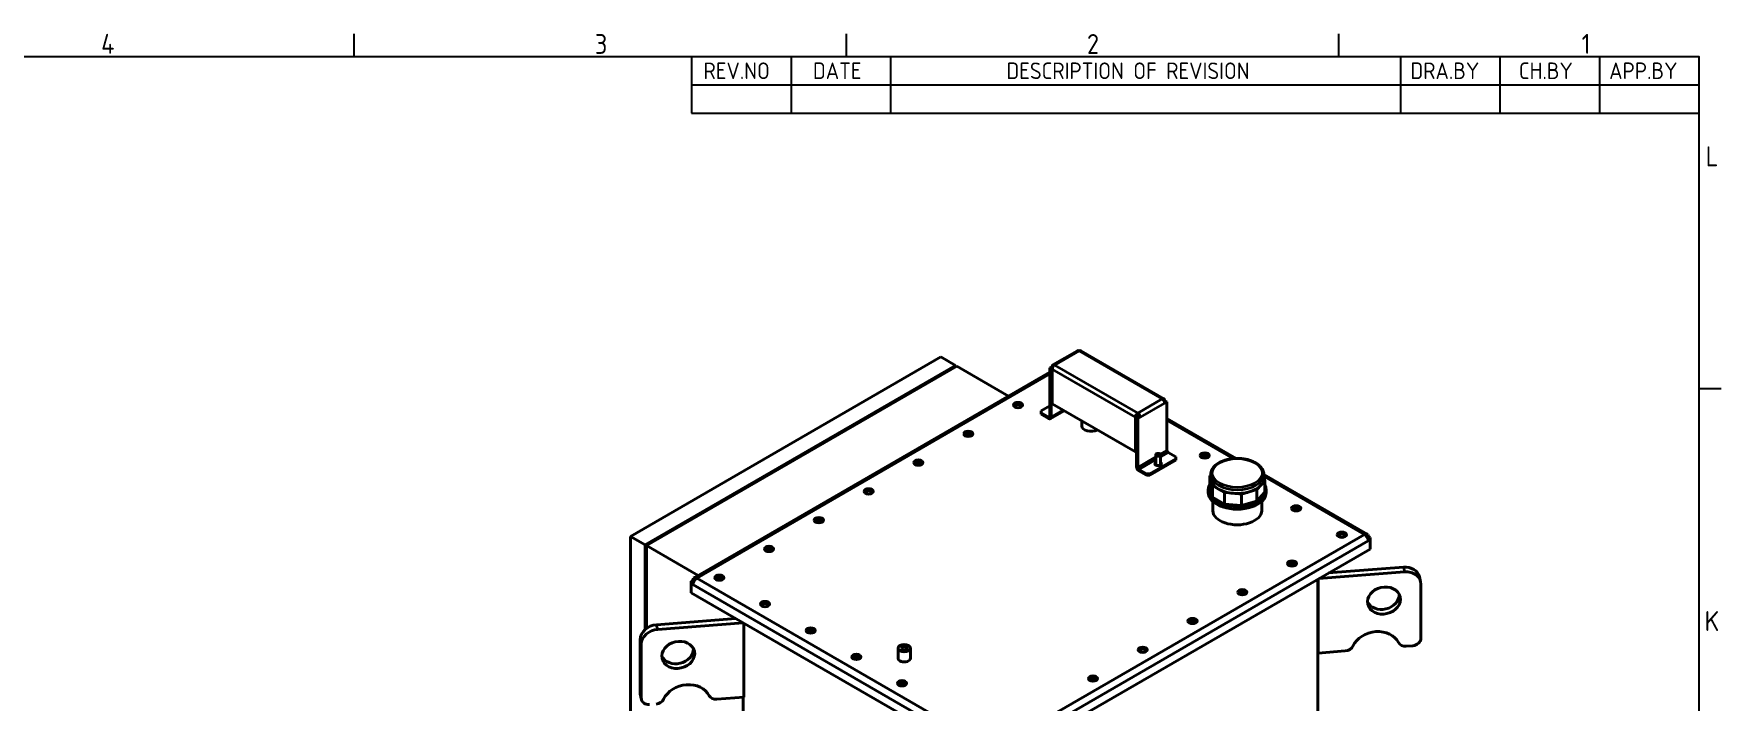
# Model space of a CAD drawing. Header units: millimetres. Extents: x 0 to 5945, y 0 to 4205.
# Drawn here: x 4589 to 5862, y 3619 to 4122 of the extents above; entities that cross this region are included whole.
import ezdxf

# ---------------------------------------------------------------- set-up
doc = ezdxf.new("R2010")
doc.units = ezdxf.units.MM
doc.header["$LTSCALE"] = 5
doc.layers.get('0').update_dxf_attribs({"color": 3, "lineweight": 25})
for name, color, linetype, lineweight in [('가시적인 것(ISO)', 3, 'Continuous', 40), ('가시적인 좁은 것(ISO)', 3, 'Continuous', 35), ('경계(ISO)', 7, 'Continuous', 25), ('기호(ISO)', 5, 'Continuous', 25)]:
    doc.layers.add(name, color=color, linetype=linetype, lineweight=lineweight)
doc.styles.add('ISO ProportionalPSTEK', font='isocp.shx')
doc.styles.add('문자 텍스트_PSTEK_POSCO', font='isocp.shx')

# ---------------------------------------------------------------- blocks, each defined once
blk = doc.blocks.new('경계 Default Border')
at = {"layer": '경계(ISO)'}
for p, q in [((966.06, 821), (966.06, 824.4)), ((1040.37, 821), (1040.37, 824.4)), ((1114.69, 821), (1114.69, 824.4)), ((1169, 770.92), (1172.4, 770.92))]:
    blk.add_line(p, q, dxfattribs=at)
at = {"layer": '경계(ISO)', "flags": 128}
blk.add_lwpolyline([(20, 20), (20, 821), (1169, 821), (1169, 20), (20, 20)], dxfattribs=at)
at = {"layer": '경계(ISO)', "color": 2, "char_height": 3, "attachment_point": 7, "style": '문자 텍스트_PSTEK_POSCO'}
for s, insert in [('4', (927.88, 821.4)), ('3', (1002.39, 821.37)), ('2', (1076.66, 821.37)), ('1', (1151.33, 821.4)), ('L', (1170.04, 804.43)), ('K', (1169.88, 734.36))]:
    blk.add_mtext(s, dxfattribs=dict(at, insert=insert))
blk = doc.blocks.new('리비전 내역')
at = {"layer": '기호(ISO)'}
for p, q in [((1017, 821), (1169, 821)), ((1017, 821), (1017, 816.72)), ((1032, 821), (1032, 816.72)), ((1047, 821), (1047, 816.72)), ((1124, 821), (1124, 816.72)), ((1139, 821), (1139, 816.72)), ((1154, 821), (1154, 816.72)), ((1169, 821), (1169, 816.72)), ((1017, 816.72), (1169, 816.72)), ((1017, 816.72), (1017, 812.44)), ((1032, 816.72), (1032, 812.44)), ((1047, 816.72), (1047, 812.44)), ((1124, 816.72), (1124, 812.44)), ((1139, 816.72), (1139, 812.44)), ((1154, 816.72), (1154, 812.44)), ((1169, 816.72), (1169, 812.44)), ((1017, 812.44), (1169, 812.44))]:
    blk.add_line(p, q, dxfattribs=at)
at = {"layer": '기호(ISO)', "color": 2, "char_height": 2.5, "attachment_point": 7, "style": 'ISO ProportionalPSTEK'}
for s, insert in [('REV.NO', (1018.79, 817.58)), ('DATE', (1035.31, 817.58)), ('DESCRIPTION OF REVISION', (1064.51, 817.58)), ('DRA.BY', (1125.48, 817.58)), ('CH.BY', (1141.86, 817.58)), ('APP.BY', (1155.48, 817.58))]:
    blk.add_mtext(s, dxfattribs=dict(at, insert=insert))

msp = doc.modelspace()

# ---------------------------------------------------------------- linework, layer by layer
at = {"layer": '가시적인 것(ISO)'}
for p, q in [((5273.17, 3878.369), (5038.941, 3743.137)), ((5049.989, 3736.758), (5284.218, 3871.99)), ((5050.873, 3736.248), (5285.102, 3871.48)), ((5284.218, 3871.99), (5273.17, 3878.369)), ((5284.218, 3870.97), (5284.218, 3871.99)), ((5324.147, 3848.937), (5285.102, 3871.48)), ((5376.174, 3883.06), (5357.612, 3872.344)), ((5441.429, 3846.828), (5378.674, 3883.06)), ((5355.327, 3866.939), (5086.836, 3711.926)), ((5355.327, 3870.179), (5357.094, 3871.2)), ((5356.211, 3869.669), (5355.327, 3870.179)), ((5355.327, 3870.179), (5355.327, 3833.437)), ((5357.331, 3870.316), (5356.211, 3869.669)), ((5356.211, 3832.926), (5356.211, 3869.669)), ((5357.612, 3870.901), (5357.094, 3871.2)), ((5357.094, 3843.132), (5357.094, 3869.158)), ((5355.327, 3841.602), (5348.698, 3837.774)), ((5348.698, 3836.243), (5348.698, 3837.774)), ((5348.698, 3835.223), (5348.698, 3836.243)), ((5348.698, 3836.243), (5354.443, 3832.926)), ((5348.698, 3835.223), (5354.443, 3831.906)), ((5355.693, 3831.782), (5366.224, 3837.862)), ((5419.85, 3806.9), (5357.094, 3843.132)), ((5420.734, 3832.416), (5422.502, 3833.437)), ((5420.734, 3832.416), (5420.734, 3833.437)), ((5420.915, 3834.16), (5422.308, 3833.355)), ((5421.618, 3834.967), (5421.618, 3835.988)), ((5422.502, 3833.437), (5423.386, 3832.926)), ((5441.791, 3844.573), (5442.831, 3845.174)), ((5441.947, 3844.663), (5441.947, 3845.684)), ((5443.715, 3844.663), (5441.947, 3843.643)), ((5442.831, 3845.174), (5443.715, 3844.663)), ((5443.715, 3844.663), (5443.715, 3807.921)), ((5379.388, 3826.292), (5379.388, 3830.261)), ((5419.85, 3832.926), (5419.85, 3806.9)), ((5421.618, 3831.906), (5420.734, 3832.416)), ((5420.734, 3795.674), (5420.734, 3832.416)), ((5423.386, 3832.926), (5421.618, 3831.906)), ((5421.618, 3795.163), (5421.618, 3831.906)), ((5495.826, 3801.947), (5443.715, 3832.034)), ((5420.734, 3807.411), (5419.85, 3806.9)), ((5430.899, 3790.315), (5450.344, 3801.542)), ((5430.899, 3789.295), (5450.344, 3800.522)), ((5435.211, 3797.015), (5435.211, 3804.604)), ((5438.961, 3797.015), (5438.961, 3804.604)), ((5450.344, 3803.073), (5444.599, 3806.39)), ((5450.344, 3803.073), (5450.344, 3801.542)), ((5450.344, 3801.542), (5450.344, 3800.522)), ((5428.247, 3790.315), (5422.502, 3793.632)), ((5422.502, 3792.612), (5428.247, 3789.295)), ((5430.899, 3790.315), (5428.247, 3790.315)), ((5428.247, 3790.315), (5428.247, 3789.295)), ((5428.247, 3789.295), (5430.899, 3789.295)), ((5430.899, 3789.295), (5430.899, 3790.315)), ((5476.748, 3789.77), (5475.978, 3788.898)), ((5475.978, 3780.222), (5475.978, 3788.898)), ((5475.978, 3788.898), (5476.994, 3785.192)), ((5476.748, 3786.998), (5476.748, 3789.885)), ((5476.994, 3785.192), (5478.011, 3781.486)), ((5514.568, 3781.756), (5517.518, 3785.099)), ((5516.748, 3786.998), (5516.748, 3789.885)), ((5594.738, 3744.841), (5516.748, 3789.868)), ((5517.518, 3785.099), (5516.748, 3787.907)), ((5517.518, 3776.424), (5517.518, 3785.099)), ((5474.873, 3776.282), (5474.873, 3778.323)), ((5478.011, 3772.811), (5475.978, 3780.222)), ((5478.011, 3781.486), (5482.606, 3778.833)), ((5478.011, 3772.811), (5478.011, 3781.486)), ((5487.201, 3767.505), (5478.011, 3772.811)), ((5478.31, 3762.503), (5478.31, 3769.485)), ((5482.606, 3778.833), (5487.201, 3776.18)), ((5487.201, 3776.18), (5493.619, 3775.593)), ((5487.201, 3767.505), (5487.201, 3776.18)), ((5493.619, 3775.593), (5500.038, 3775.007)), ((5500.038, 3775.007), (5505.828, 3776.71)), ((5500.038, 3766.331), (5500.038, 3775.007)), ((5511.618, 3769.738), (5500.038, 3766.331)), ((5505.828, 3776.71), (5511.618, 3778.413)), ((5511.618, 3778.413), (5514.568, 3781.756)), ((5511.618, 3769.738), (5511.618, 3778.413)), ((5517.518, 3776.424), (5511.618, 3769.738)), ((5515.185, 3762.503), (5515.185, 3769.485)), ((5518.623, 3776.282), (5518.623, 3778.323)), ((5500.038, 3766.331), (5487.201, 3767.505)), ((5038.941, 3743.137), (5049.989, 3736.758)), ((5038.941, 3452.26), (5038.941, 3743.137)), ((5049.989, 3673.026), (5049.989, 3736.758)), ((5089.918, 3713.705), (5050.873, 3736.248)), ((5050.873, 3673.734), (5050.873, 3736.248)), ((5596.936, 3733.594), (5313.74, 3570.091)), ((5595.566, 3743.01), (5594.738, 3742.531)), ((5595.522, 3741.402), (5595.187, 3741.595)), ((5595.316, 3741.232), (5595.522, 3741.351)), ((5595.522, 3741.402), (5596.936, 3742.219)), ((5595.522, 3741.351), (5595.522, 3741.402)), ((5595.522, 3741.351), (5596.936, 3740.535)), ((5595.566, 3743.01), (5596.936, 3742.219)), ((5596.936, 3740.535), (5595.566, 3739.744)), ((5596.936, 3742.219), (5596.936, 3740.535)), ((5596.936, 3740.535), (5596.936, 3733.594)), ((5622.147, 3719.907), (5565.71, 3715.566)), ((5084.637, 3709.304), (5086.007, 3710.095)), ((5086.052, 3708.487), (5084.637, 3709.304)), ((5084.637, 3709.304), (5084.637, 3707.62)), ((5086.052, 3708.436), (5084.637, 3707.62)), ((5086.007, 3706.829), (5084.637, 3707.62)), ((5084.637, 3707.62), (5084.637, 3700.679)), ((5086.007, 3710.095), (5086.836, 3709.616)), ((5086.386, 3708.68), (5086.052, 3708.487)), ((5086.052, 3708.436), (5086.052, 3708.487)), ((5086.052, 3708.436), (5086.258, 3708.317)), ((5557.559, 3656.767), (5557.559, 3710.86)), ((5557.923, 3655.192), (5557.923, 3711.07)), ((5558.436, 3711.366), (5622.973, 3716.331)), ((5634.327, 3712.512), (5635.153, 3708.935)), ((5635.363, 3707.077), (5635.363, 3666.253)), ((5310.823, 3570.091), (5084.637, 3700.679)), ((5118.445, 3681.16), (5058.601, 3676.557)), ((5059.426, 3672.98), (5124.009, 3677.948)), ((5124.476, 3677.678), (5124.476, 3621.85)), ((5046.21, 3665.398), (5046.21, 3624.573)), ((5047.036, 3620.996), (5047.036, 3661.821)), ((5240.772, 3651.205), (5240.772, 3658.859)), ((5250.147, 3651.205), (5250.147, 3658.859)), ((5557.559, 3607.418), (5557.559, 3656.767)), ((5557.559, 3656.767), (5557.923, 3655.192)), ((5578.317, 3656.761), (5557.923, 3655.192)), ((5629.168, 3660.673), (5624.262, 3660.296)), ((5047.141, 3620.067), (5046.316, 3623.644)), ((5124.476, 3621.85), (5104.082, 3620.281)), ((5124.014, 3442.599), (5124.014, 3621.814))]:
    msp.add_line(p, q, dxfattribs=at)
for centre, major_axis, ratio, start_param, end_param in [((5358.862, 3870.179), (-1.25, 2.165), 0.57735027, 5.49778714, 7.06858347), ((5358.862, 3870.179), (1.25, 2.165), 0.57735027, 0.78539816, 2.35619449), ((5377.424, 3880.895), (-1.25, 2.165), 0.57735027, 5.49778714, 6.28318531), ((5377.424, 3880.895), (1.25, 2.165), 0.57735027, 0, 0.78539816), ((5440.179, 3844.663), (1.25, 2.165), 0.57735027, 5.49778714, 7.06858347), ((5440.179, 3844.663), (-1.25, 2.165), 0.57735027, 3.92699082, 5.49778714), ((5331.285, 3840.479), (3.438, 0), 0.57735027, 0.42399785, 2.7175948), ((5331.285, 3840.479), (-3.438, 0), 0.57735027, 3.56559051, 5.85918745), ((5354.443, 3833.947), (0.625, -1.083), 0.57735027, 5.49778714, 7.06858347), ((5421.618, 3833.947), (-1.25, -2.165), 0.57735027, 3.92699082, 5.49778714), ((5421.618, 3833.947), (0.625, 1.083), 0.57735027, 0.78539816, 2.35619449), ((5421.839, 3832.544), (0.469, 0.812), 0.57735027, 6.2275148, 7.90965214), ((5421.618, 3833.947), (1.25, -2.165), 0.57735027, 0.78539816, 2.35619449), ((5421.618, 3833.947), (-0.625, 1.083), 0.57735027, 3.92699082, 5.49778714), ((5293.72, 3818.791), (3.438, 0), 0.57735027, 0.42399785, 2.7175948), ((5293.72, 3818.791), (-3.438, 0), 0.57735027, 3.56559051, 5.85918745), ((5354.443, 3833.947), (1.25, -2.165), 0.57735027, 5.49778714, 7.06858347), ((5386.263, 3826.292), (-6.875, 0), 0.57735027, 0, 2.35619449), ((5444.599, 3807.411), (-0.625, 1.083), 0.57735027, 0.78539816, 2.35619449), ((5256.155, 3797.102), (3.437, 0), 0.57735027, 0.42399785, 2.7175948), ((5256.155, 3797.102), (-3.438, 0), 0.57735027, 3.56559051, 5.85918745), ((5422.502, 3794.653), (1.25, -2.165), 0.57735027, 3.92699082, 5.49778714), ((5422.502, 3794.653), (-0.625, 1.083), 0.57735027, 0.78539816, 2.35619449), ((5437.086, 3797.97), (2.5, 0), 0.57735027, 2.41885841, 7.00591955), ((5437.086, 3796.949), (-2.5, 0), 0.57735027, 5.56045106, 5.92181818), ((5437.086, 3796.949), (2.5, 0), 0.57735027, 0.36136712, 0.72273425), ((5472.264, 3802.461), (3.437, 0), 0.57735027, 0.42399785, 2.7175948), ((5472.264, 3802.461), (-3.438, 0), 0.57735027, 3.56559051, 5.85918745), ((5496.748, 3778.323), (-21.875, 0), 0.57735027, 5.96403142, 9.74393184), ((5496.748, 3786.998), (-20, 0), 0.57735027, 0, 0.15707963), ((5496.748, 3786.998), (-20, 0), 0.57735027, 0.15707963, 0.78539816), ((5496.748, 3786.998), (20, 0), 0.57735027, 5.81194641, 6.28318531), ((5218.59, 3775.414), (3.437, 0), 0.57735027, 0.42399785, 2.7175948), ((5218.59, 3775.414), (-3.438, 0), 0.57735027, 3.56559051, 5.85918745), ((5496.748, 3776.282), (21.875, 0), 0.57735027, 3.14159265, 6.28318531), ((5496.748, 3786.998), (20, 0), 0.57735027, 3.92699082, 4.55530935), ((5496.748, 3786.998), (20, 0), 0.57735027, 4.55530935, 5.18362788), ((5496.748, 3786.998), (20, 0), 0.57735027, 5.18362788, 5.81194641), ((5496.748, 3762.503), (18.438, 0), 0.57735027, 3.14159265, 6.28318531), ((5541.207, 3762.656), (-3.438, 0), 0.57735027, 3.56559051, 5.85918745), ((5541.18, 3762.641), (3.437, 0), 0.57735027, 0.41886631, 2.35062983), ((5181.025, 3753.726), (3.437, 0), 0.57735027, 0.42399785, 2.7175948), ((5181.025, 3753.726), (-3.438, 0), 0.57735027, 3.56559051, 5.85918745), ((5575.679, 3742.754), (3.437, 0), 0.57735027, 0.42399785, 2.7175948), ((5575.679, 3742.754), (-3.438, 0), 0.57735027, 3.56559051, 5.85918745), ((5592.738, 3741.377), (2, 3.464), 0.57735027, 6.02138592, 7.06858347), ((5592.738, 3741.377), (2, -3.464), 0.57735027, 1.30899694, 2.35619449), ((5592.738, 3741.377), (2, 3.464), 0.57735027, 5.49778714, 6.02138592), ((5143.46, 3732.038), (3.437, 0), 0.57735027, 0.42399785, 2.7175948), ((5143.46, 3732.038), (-3.437, 0), 0.57735027, 3.56559051, 5.85918745), ((5592.738, 3741.377), (2, -3.464), 0.57735027, 0.78539816, 1.30899694), ((5538.114, 3721.066), (3.437, 0), 0.57735027, 0.42399785, 2.7175948), ((5538.114, 3721.066), (-3.438, 0), 0.57735027, 3.56559051, 5.85918745), ((5622.147, 3709.701), (12.18, 2.811), 0.80934441, 0, 1.38614889), ((5088.836, 3708.462), (-2, 3.464), 0.57735027, 0.26179939, 0.78539816), ((5088.836, 3708.462), (2, 3.464), 0.57735027, 1.83259571, 2.35619449), ((5088.836, 3708.462), (-2, 3.464), 0.57735027, 5.49778714, 6.54498469), ((5088.836, 3708.462), (2, 3.464), 0.57735027, 0.78539816, 1.83259571), ((5105.895, 3710.35), (3.437, 0), 0.57735027, 0.42399785, 2.7175948), ((5105.895, 3710.35), (-3.438, 0), 0.57735027, 3.56559051, 5.85918745), ((5622.973, 3706.124), (12.18, 2.811), 0.80934441, 6.09853787, 7.6693342), ((5500.549, 3699.378), (3.438, 0), 0.57735027, 0.42399785, 2.7175948), ((5500.549, 3699.378), (-3.438, 0), 0.57735027, 3.56559051, 5.85918745), ((5606.659, 3698.304), (-12.18, -2.811), 0.80934441, 0.18243314, 2.95915951), ((5140.366, 3690.448), (-3.438, 0), 0.57735027, 3.56559051, 5.85918745), ((5140.393, 3690.463), (3.438, 0), 0.57735027, 2.36175915, 2.73154314), ((5058.601, 3666.351), (-12.18, -2.811), 0.80934441, 4.52774155, 6.09853787), ((5059.426, 3662.774), (-12.18, -2.811), 0.80934441, 4.52774155, 6.09853787), ((5174.838, 3670.545), (-3.438, 0), 0.57735027, 3.56559051, 5.85918745), ((5174.865, 3670.561), (3.437, 0), 0.57735027, 2.36175915, 2.73154314), ((5462.984, 3677.69), (3.437, 0), 0.57735027, 0.42399785, 2.7175948), ((5462.984, 3677.69), (-3.437, 0), 0.57735027, 3.56559051, 5.85918745), ((5601.289, 3655.977), (18.27, 4.216), 0.80934441, 0.19974934, 2.57254845), ((5074.089, 3657.336), (-12.18, -2.811), 0.80934441, 0.18243314, 2.95915951), ((5425.419, 3656.002), (3.437, 0), 0.57735027, 0.42399785, 2.7175948), ((5425.419, 3656.002), (-3.438, 0), 0.57735027, 3.56559051, 5.85918745), ((5578.317, 3661.864), (-6.09, -1.405), 0.80934441, 1.38614889, 2.57254845), ((5624.262, 3665.399), (-6.09, -1.405), 0.80934441, 0.19974934, 1.38614889), ((5629.168, 3665.776), (6.09, 1.405), 0.80934441, 4.52774155, 6.09853787), ((5209.309, 3650.643), (3.437, 0), 0.57735027, 0.42399785, 2.7175948), ((5209.309, 3650.643), (-3.437, 0), 0.57735027, 3.56559051, 5.85918745), ((5245.46, 3651.205), (4.687, 0), 0.57735027, 3.14159265, 6.28318531), ((5081.11, 3615.962), (18.27, 4.216), 0.80934441, 0.19974934, 2.57254845), ((5243.781, 3630.741), (-3.438, 0), 0.57735027, 3.56559051, 5.85918745), ((5243.808, 3630.757), (3.437, 0), 0.57735027, 2.36175915, 2.73154314), ((5387.854, 3634.313), (3.438, 0), 0.57735027, 0.42399785, 2.7175948), ((5387.854, 3634.313), (-3.438, 0), 0.57735027, 3.56559051, 5.85918745), ((5052.406, 3625.049), (-6.09, -1.405), 0.80934441, 6.09853787, 6.28318531), ((5053.231, 3621.472), (-6.09, -1.405), 0.80934441, 6.09853787, 7.6693342), ((5058.137, 3621.85), (-6.09, -1.405), 0.80934441, 1.38614889, 2.57254845), ((5104.082, 3625.384), (-6.09, -1.405), 0.80934441, 0.19974934, 1.38614889)]:
    msp.add_ellipse(centre, major_axis=major_axis, ratio=ratio, start_param=start_param, end_param=end_param, dxfattribs=at)
for centre, major_axis, ratio in [((5331.285, 3842.112), (-3.438, 0), 0.57735027), ((5293.72, 3820.424), (-3.438, 0), 0.57735027), ((5256.155, 3798.735), (-3.438, 0), 0.57735027), ((5437.086, 3804.604), (-1.875, 0), 0.57735027), ((5472.264, 3804.094), (-3.438, 0), 0.57735027), ((5218.59, 3777.047), (-3.438, 0), 0.57735027), ((5181.025, 3755.359), (-3.438, 0), 0.57735027), ((5541.207, 3764.289), (-3.438, 0), 0.57735027), ((5575.679, 3744.387), (-3.438, 0), 0.57735027), ((5143.46, 3733.671), (-3.438, 0), 0.57735027), ((5538.114, 3722.699), (-3.438, 0), 0.57735027), ((5105.895, 3711.983), (-3.438, 0), 0.57735027), ((5607.485, 3694.727), (-12.18, -2.811), 0.80934441), ((5140.366, 3692.081), (-3.438, 0), 0.57735027), ((5500.549, 3701.011), (-3.438, 0), 0.57735027), ((5462.984, 3679.323), (-3.438, 0), 0.57735027), ((5174.838, 3672.178), (-3.438, 0), 0.57735027), ((5074.914, 3653.759), (-12.18, -2.811), 0.80934441), ((5245.46, 3658.859), (-4.687, 0), 0.57735027), ((5245.46, 3658.859), (-2.077, 0), 0.57735027), ((5425.419, 3657.635), (-3.438, 0), 0.57735027), ((5209.309, 3652.276), (-3.438, 0), 0.57735027), ((5243.781, 3632.374), (-3.438, 0), 0.57735027), ((5387.854, 3635.946), (-3.438, 0), 0.57735027)]:
    msp.add_ellipse(centre, major_axis=major_axis, ratio=ratio, dxfattribs=at)
msp.add_open_spline([(5476.748, 3789.885), (5476.748, 3791.121), (5477.06, 3792.353), (5478.265, 3794.724), (5479.19, 3795.853), (5481.599, 3797.93), (5483.121, 3798.861), (5486.575, 3800.389), (5488.513, 3800.982), (5492.587, 3801.77), (5494.723, 3801.967), (5498.987, 3801.953), (5501.114, 3801.743), (5505.16, 3800.933), (5507.078, 3800.333), (5510.521, 3798.782), (5512.044, 3797.83), (5514.509, 3795.647), (5515.46, 3794.415), (5516.508, 3792.057), (5516.748, 3790.972), (5516.748, 3789.885)], degree=3, knots=[0.4712389, 0.4712389, 0.4712389, 0.4712389, 0.75679229, 0.75679229, 1.06126169, 1.06126169, 1.38826008, 1.38826008, 1.71881167, 1.71881167, 2.04765328, 2.04765328, 2.37570808, 2.37570808, 2.70459907, 2.70459907, 3.03517806, 3.03517806, 3.3617117, 3.3617117, 3.61283155, 3.61283155, 3.61283155, 3.61283155], dxfattribs=at)
at = {"layer": '가시적인 좁은 것(ISO)'}
for p, q in [((5377.424, 3882.937), (5358.862, 3872.22)), ((5358.862, 3872.22), (5421.618, 3835.988)), ((5440.179, 3846.705), (5377.424, 3882.937)), ((5355.327, 3865.586), (5088.836, 3711.728)), ((5419.85, 3832.926), (5357.094, 3869.158)), ((5421.618, 3835.988), (5440.179, 3846.705)), ((5354.443, 3832.926), (5355.327, 3833.437)), ((5355.327, 3833.437), (5356.211, 3832.926)), ((5356.211, 3832.926), (5365.491, 3838.284)), ((5420.734, 3833.437), (5419.85, 3832.926)), ((5441.947, 3843.643), (5423.386, 3832.926)), ((5441.947, 3845.684), (5441.429, 3845.385)), ((5354.443, 3831.906), (5354.443, 3832.926)), ((5493.701, 3801.821), (5443.715, 3830.681)), ((5438.778, 3805.071), (5443.715, 3807.921)), ((5420.734, 3795.674), (5421.618, 3795.163)), ((5421.618, 3795.163), (5435.211, 3803.011)), ((5435.211, 3800.97), (5422.502, 3793.632)), ((5444.599, 3806.39), (5438.961, 3803.135)), ((5422.502, 3793.632), (5422.502, 3792.612)), ((5592.738, 3744.643), (5516.748, 3788.515)), ((5312.282, 3582.721), (5592.738, 3744.643)), ((5595.187, 3744.424), (5593.901, 3743.681)), ((5595.566, 3739.744), (5315.11, 3577.822)), ((5622.147, 3719.907), (5622.973, 3716.331)), ((5309.453, 3577.822), (5086.007, 3706.829)), ((5087.672, 3710.766), (5086.386, 3711.509)), ((5088.836, 3711.728), (5312.282, 3582.721)), ((5059.426, 3672.98), (5058.601, 3676.557)), ((5046.21, 3665.398), (5047.036, 3661.821)), ((5047.036, 3620.996), (5046.21, 3624.573))]:
    msp.add_line(p, q, dxfattribs=at)
msp.add_ellipse((5496.748, 3790.901), major_axis=(-18.862, 0), ratio=0.57735027, dxfattribs=at)
msp.add_ellipse((5496.748, 3789.885), major_axis=(-20, 0), ratio=0.57735027, start_param=0, end_param=3.14159265, dxfattribs=at)

# ---------------------------------------------------------------- block references
at = {"xscale": 5, "yscale": 5, "zscale": 5}
msp.add_blockref('경계 Default Border', (0, 0), dxfattribs=at)
at = {"layer": '기호(ISO)', "xscale": 5, "yscale": 5, "zscale": 5}
msp.add_blockref('리비전 내역', (0, 0), dxfattribs=at)

doc.saveas('drawing.dxf')
